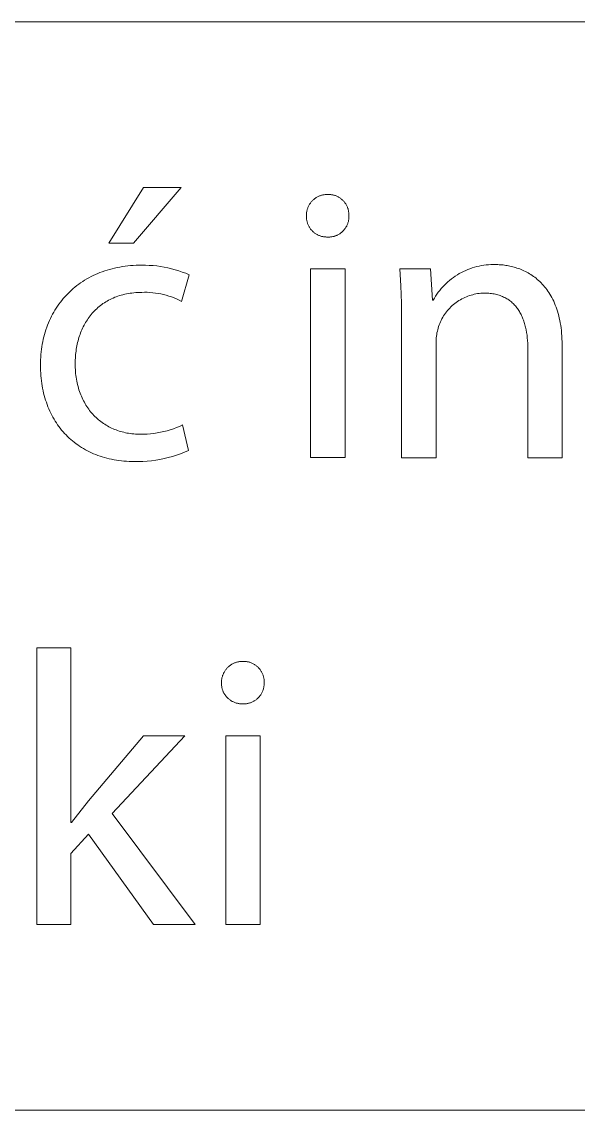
# Model space of a CAD drawing. Header units: millimetres. Extents: x 430 to 4403, y -1522 to 1254.
# Drawn here: x 3879.5 to 3936.4, y -1522.2 to -1411.2 of the extents above; entities that cross this region are included whole.
import ezdxf

# ---------------------------------------------------------------- set-up
doc = ezdxf.new("R2010")
doc.units = ezdxf.units.MM
doc.header["$MEASUREMENT"] = 0
doc.layers.add('Domyślny', color=7, linetype='Continuous', true_color=0x000000)

msp = doc.modelspace()

# ---------------------------------------------------------------- linework, layer by layer
at = {"layer": 'Domyślny', "color": 18, "lineweight": 15, "true_color": 0x000000}
for p, q in [((2901.53, -1411.21), (4399.22, -1411.21)), ((3888.44, -1433.8), (3891.96, -1428.11)), ((3895.81, -1428.11), (3890.96, -1433.8)), ((3891.96, -1428.11), (3895.81, -1428.11)), ((3910.29, -1428.88), (3910.36, -1428.86)), ((3910.36, -1428.86), (3910.43, -1428.85)), ((3910.43, -1428.85), (3910.51, -1428.84)), ((3910.51, -1428.84), (3910.58, -1428.83)), ((3910.58, -1428.83), (3910.65, -1428.83)), ((3910.65, -1428.83), (3910.73, -1428.83)), ((3910.73, -1428.83), (3910.8, -1428.83)), ((3910.8, -1428.83), (3910.87, -1428.83)), ((3910.87, -1428.83), (3910.95, -1428.83)), ((3910.95, -1428.83), (3911.02, -1428.83)), ((3911.02, -1428.83), (3911.09, -1428.84)), ((3911.09, -1428.84), (3911.16, -1428.85)), ((3911.16, -1428.85), (3911.23, -1428.86)), ((3911.23, -1428.86), (3911.3, -1428.87)), ((3908.82, -1430.02), (3908.86, -1429.96)), ((3908.86, -1429.96), (3908.89, -1429.89)), ((3908.89, -1429.89), (3908.93, -1429.83)), ((3908.93, -1429.83), (3908.97, -1429.77)), ((3908.97, -1429.77), (3909.01, -1429.7)), ((3909.01, -1429.7), (3909.06, -1429.65)), ((3909.06, -1429.65), (3909.11, -1429.59)), ((3909.11, -1429.59), (3909.15, -1429.53)), ((3909.15, -1429.53), (3909.2, -1429.48)), ((3909.2, -1429.48), (3909.26, -1429.43)), ((3909.26, -1429.43), (3909.31, -1429.38)), ((3909.31, -1429.38), (3909.37, -1429.33)), ((3909.37, -1429.33), (3909.42, -1429.28)), ((3909.42, -1429.28), (3909.48, -1429.24)), ((3909.48, -1429.24), (3909.54, -1429.19)), ((3909.54, -1429.19), (3909.61, -1429.15)), ((3909.61, -1429.15), (3909.67, -1429.11)), ((3909.67, -1429.11), (3909.73, -1429.08)), ((3909.73, -1429.08), (3909.8, -1429.05)), ((3909.8, -1429.05), (3909.87, -1429.01)), ((3909.87, -1429.01), (3909.93, -1428.98)), ((3909.93, -1428.98), (3910, -1428.96)), ((3910, -1428.96), (3910.07, -1428.93)), ((3910.07, -1428.93), (3910.14, -1428.91)), ((3910.14, -1428.91), (3910.22, -1428.89)), ((3910.22, -1428.89), (3910.29, -1428.88)), ((3911.3, -1428.87), (3911.37, -1428.89)), ((3911.37, -1428.89), (3911.44, -1428.91)), ((3911.44, -1428.91), (3911.51, -1428.93)), ((3911.51, -1428.93), (3911.58, -1428.95)), ((3911.58, -1428.95), (3911.64, -1428.98)), ((3911.64, -1428.98), (3911.71, -1429.01)), ((3911.71, -1429.01), (3911.78, -1429.04)), ((3911.78, -1429.04), (3911.84, -1429.07)), ((3911.84, -1429.07), (3911.9, -1429.1)), ((3911.9, -1429.1), (3911.96, -1429.14)), ((3911.96, -1429.14), (3912.03, -1429.18)), ((3912.03, -1429.18), (3912.08, -1429.22)), ((3912.08, -1429.22), (3912.14, -1429.26)), ((3912.14, -1429.26), (3912.2, -1429.31)), ((3912.2, -1429.31), (3912.25, -1429.36)), ((3912.25, -1429.36), (3912.3, -1429.4)), ((3912.3, -1429.4), (3912.36, -1429.46)), ((3912.36, -1429.46), (3912.41, -1429.51)), ((3912.41, -1429.51), (3912.45, -1429.56)), ((3912.45, -1429.56), (3912.5, -1429.62)), ((3912.5, -1429.62), (3912.54, -1429.67)), ((3912.54, -1429.67), (3912.58, -1429.73)), ((3912.58, -1429.73), (3912.62, -1429.79)), ((3912.62, -1429.79), (3912.66, -1429.85)), ((3912.66, -1429.85), (3912.7, -1429.92)), ((3912.7, -1429.92), (3912.73, -1429.98)), ((3908.61, -1430.8), (3908.62, -1430.73)), ((3908.61, -1430.88), (3908.61, -1430.8)), ((3908.61, -1430.95), (3908.61, -1430.88)), ((3908.61, -1431.02), (3908.61, -1430.95)), ((3908.61, -1431.1), (3908.61, -1431.02)), ((3908.62, -1430.73), (3908.63, -1430.66)), ((3908.63, -1430.66), (3908.64, -1430.58)), ((3908.64, -1430.58), (3908.65, -1430.51)), ((3908.65, -1430.51), (3908.67, -1430.44)), ((3908.67, -1430.44), (3908.69, -1430.37)), ((3908.69, -1430.37), (3908.71, -1430.3)), ((3908.71, -1430.3), (3908.74, -1430.23)), ((3908.74, -1430.23), (3908.76, -1430.16)), ((3908.76, -1430.16), (3908.79, -1430.09)), ((3908.79, -1430.09), (3908.82, -1430.02)), ((3912.73, -1429.98), (3912.76, -1430.05)), ((3912.76, -1430.05), (3912.79, -1430.11)), ((3912.79, -1430.11), (3912.82, -1430.18)), ((3912.82, -1430.18), (3912.84, -1430.25)), ((3912.84, -1430.25), (3912.86, -1430.31)), ((3912.86, -1430.31), (3912.88, -1430.38)), ((3912.88, -1430.38), (3912.9, -1430.45)), ((3912.9, -1430.45), (3912.91, -1430.52)), ((3912.91, -1430.52), (3912.92, -1430.59)), ((3912.92, -1430.59), (3912.93, -1430.67)), ((3912.93, -1430.67), (3912.94, -1430.74)), ((3912.94, -1430.74), (3912.95, -1430.81)), ((3912.95, -1430.81), (3912.95, -1430.88)), ((3912.95, -1430.88), (3912.95, -1430.95)), ((3912.95, -1430.95), (3912.95, -1431.02)), ((3912.95, -1431.02), (3912.95, -1431.1)), ((3908.61, -1431.17), (3908.61, -1431.1)), ((3908.61, -1431.24), (3908.61, -1431.17)), ((3908.62, -1431.31), (3908.61, -1431.24)), ((3908.63, -1431.38), (3908.62, -1431.31)), ((3908.64, -1431.45), (3908.63, -1431.38)), ((3908.65, -1431.52), (3908.64, -1431.45)), ((3908.67, -1431.59), (3908.65, -1431.52)), ((3908.69, -1431.66), (3908.67, -1431.59)), ((3908.71, -1431.73), (3908.69, -1431.66)), ((3908.73, -1431.8), (3908.71, -1431.73)), ((3908.76, -1431.86), (3908.73, -1431.8)), ((3908.78, -1431.93), (3908.76, -1431.86)), ((3908.81, -1432), (3908.78, -1431.93)), ((3908.85, -1432.06), (3908.81, -1432)), ((3908.88, -1432.12), (3908.85, -1432.06)), ((3908.92, -1432.18), (3908.88, -1432.12)), ((3908.96, -1432.24), (3908.92, -1432.18)), ((3912.65, -1432.18), (3912.61, -1432.24)), ((3912.68, -1432.12), (3912.65, -1432.18)), ((3912.72, -1432.05), (3912.68, -1432.12)), ((3912.75, -1431.99), (3912.72, -1432.05)), ((3912.78, -1431.93), (3912.75, -1431.99)), ((3912.8, -1431.86), (3912.78, -1431.93)), ((3912.83, -1431.79), (3912.8, -1431.86)), ((3912.85, -1431.73), (3912.83, -1431.79)), ((3912.87, -1431.66), (3912.85, -1431.73)), ((3912.89, -1431.59), (3912.87, -1431.66)), ((3912.9, -1431.52), (3912.89, -1431.59)), ((3912.92, -1431.45), (3912.9, -1431.52)), ((3912.93, -1431.38), (3912.92, -1431.45)), ((3912.94, -1431.31), (3912.93, -1431.38)), ((3912.95, -1431.17), (3912.94, -1431.24)), ((3912.94, -1431.24), (3912.94, -1431.31)), ((3912.95, -1431.1), (3912.95, -1431.17)), ((3909, -1432.3), (3908.96, -1432.24)), ((3909.04, -1432.36), (3909, -1432.3)), ((3909.08, -1432.42), (3909.04, -1432.36)), ((3909.13, -1432.47), (3909.08, -1432.42)), ((3909.18, -1432.52), (3909.13, -1432.47)), ((3909.23, -1432.57), (3909.18, -1432.52)), ((3909.28, -1432.62), (3909.23, -1432.57)), ((3909.34, -1432.67), (3909.28, -1432.62)), ((3909.39, -1432.72), (3909.34, -1432.67)), ((3909.45, -1432.76), (3909.39, -1432.72)), ((3909.51, -1432.8), (3909.45, -1432.76)), ((3909.57, -1432.84), (3909.51, -1432.8)), ((3909.63, -1432.88), (3909.57, -1432.84)), ((3909.69, -1432.91), (3909.63, -1432.88)), ((3909.75, -1432.95), (3909.69, -1432.91)), ((3909.82, -1432.98), (3909.75, -1432.95)), ((3909.88, -1433.01), (3909.82, -1432.98)), ((3909.95, -1433.03), (3909.88, -1433.01)), ((3910.02, -1433.06), (3909.95, -1433.03)), ((3910.09, -1433.08), (3910.02, -1433.06)), ((3910.16, -1433.1), (3910.09, -1433.08)), ((3910.22, -1433.12), (3910.16, -1433.1)), ((3910.3, -1433.13), (3910.22, -1433.12)), ((3910.37, -1433.14), (3910.3, -1433.13)), ((3910.44, -1433.15), (3910.37, -1433.14)), ((3910.51, -1433.16), (3910.44, -1433.15)), ((3910.58, -1433.16), (3910.51, -1433.16)), ((3910.65, -1433.17), (3910.58, -1433.16)), ((3910.72, -1433.17), (3910.65, -1433.17)), ((3910.79, -1433.17), (3910.72, -1433.17)), ((3910.86, -1433.17), (3910.79, -1433.17)), ((3910.94, -1433.17), (3910.86, -1433.17)), ((3911.01, -1433.17), (3910.94, -1433.17)), ((3911.08, -1433.16), (3911.01, -1433.17)), ((3911.15, -1433.16), (3911.08, -1433.16)), ((3911.22, -1433.14), (3911.15, -1433.16)), ((3911.29, -1433.13), (3911.22, -1433.14)), ((3911.36, -1433.12), (3911.29, -1433.13)), ((3911.43, -1433.1), (3911.36, -1433.12)), ((3911.5, -1433.08), (3911.43, -1433.1)), ((3911.56, -1433.06), (3911.5, -1433.08)), ((3911.63, -1433.03), (3911.56, -1433.06)), ((3911.7, -1433), (3911.63, -1433.03)), ((3911.76, -1432.98), (3911.7, -1433)), ((3911.82, -1432.94), (3911.76, -1432.98)), ((3911.89, -1432.91), (3911.82, -1432.94)), ((3911.95, -1432.87), (3911.89, -1432.91)), ((3912.01, -1432.84), (3911.95, -1432.87)), ((3912.07, -1432.8), (3912.01, -1432.84)), ((3912.12, -1432.75), (3912.07, -1432.8)), ((3912.18, -1432.71), (3912.12, -1432.75)), ((3912.24, -1432.67), (3912.18, -1432.71)), ((3912.29, -1432.62), (3912.24, -1432.67)), ((3912.34, -1432.57), (3912.29, -1432.62)), ((3912.39, -1432.52), (3912.34, -1432.57)), ((3912.44, -1432.46), (3912.39, -1432.52)), ((3912.48, -1432.41), (3912.44, -1432.46)), ((3912.53, -1432.35), (3912.48, -1432.41)), ((3912.57, -1432.3), (3912.53, -1432.35)), ((3912.61, -1432.24), (3912.57, -1432.3)), ((3890.96, -1433.8), (3888.44, -1433.8)), ((3887.77, -1436.71), (3888.02, -1436.63)), ((3888.02, -1436.63), (3888.26, -1436.55)), ((3888.26, -1436.55), (3888.51, -1436.47)), ((3888.51, -1436.47), (3888.77, -1436.4)), ((3888.77, -1436.4), (3889.03, -1436.34)), ((3889.03, -1436.34), (3889.29, -1436.29)), ((3889.29, -1436.29), (3889.55, -1436.23)), ((3889.55, -1436.23), (3889.82, -1436.19)), ((3889.82, -1436.19), (3890.09, -1436.15)), ((3890.09, -1436.15), (3890.37, -1436.12)), ((3890.37, -1436.12), (3890.65, -1436.09)), ((3890.65, -1436.09), (3890.93, -1436.07)), ((3890.93, -1436.07), (3891.22, -1436.05)), ((3891.22, -1436.05), (3891.51, -1436.04)), ((3891.51, -1436.04), (3891.8, -1436.04)), ((3891.8, -1436.04), (3892.19, -1436.04)), ((3892.19, -1436.04), (3892.57, -1436.06)), ((3892.57, -1436.06), (3892.95, -1436.08)), ((3892.95, -1436.08), (3893.33, -1436.12)), ((3893.33, -1436.12), (3893.71, -1436.17)), ((3893.71, -1436.17), (3894.09, -1436.24)), ((3894.09, -1436.24), (3894.46, -1436.31)), ((3894.46, -1436.31), (3894.83, -1436.4)), ((3894.83, -1436.4), (3895.2, -1436.5)), ((3895.2, -1436.5), (3895.57, -1436.61)), ((3895.57, -1436.61), (3895.93, -1436.74)), ((3909.04, -1436.42), (3912.55, -1436.42)), ((3909.04, -1455.67), (3909.04, -1436.42)), ((3912.55, -1436.42), (3912.55, -1455.67)), ((3918.26, -1438.16), (3918.16, -1436.42)), ((3918.16, -1436.42), (3921.27, -1436.42)), ((3921.27, -1436.42), (3921.47, -1439.6)), ((3924.65, -1436.68), (3924.87, -1436.58)), ((3924.87, -1436.58), (3925.09, -1436.49)), ((3925.09, -1436.49), (3925.31, -1436.4)), ((3925.31, -1436.4), (3925.54, -1436.32)), ((3925.54, -1436.32), (3925.77, -1436.25)), ((3925.77, -1436.25), (3926, -1436.19)), ((3926, -1436.19), (3926.24, -1436.13)), ((3926.24, -1436.13), (3926.47, -1436.09)), ((3926.47, -1436.09), (3926.71, -1436.05)), ((3926.71, -1436.05), (3926.95, -1436.02)), ((3926.95, -1436.02), (3927.19, -1436)), ((3927.19, -1436), (3927.43, -1435.98)), ((3927.43, -1435.98), (3927.67, -1435.98)), ((3927.67, -1435.98), (3927.91, -1435.98)), ((3927.91, -1435.98), (3928.04, -1435.98)), ((3928.04, -1435.98), (3928.16, -1435.98)), ((3928.16, -1435.98), (3928.3, -1435.99)), ((3928.3, -1435.99), (3928.43, -1436)), ((3928.43, -1436), (3928.56, -1436.01)), ((3928.56, -1436.01), (3928.7, -1436.02)), ((3928.7, -1436.02), (3928.83, -1436.04)), ((3928.83, -1436.04), (3928.97, -1436.06)), ((3928.97, -1436.06), (3929.11, -1436.08)), ((3929.11, -1436.08), (3929.25, -1436.11)), ((3929.25, -1436.11), (3929.39, -1436.14)), ((3929.39, -1436.14), (3929.53, -1436.17)), ((3929.53, -1436.17), (3929.67, -1436.21)), ((3929.67, -1436.21), (3929.81, -1436.24)), ((3929.81, -1436.24), (3929.96, -1436.29)), ((3929.96, -1436.29), (3930.1, -1436.33)), ((3930.1, -1436.33), (3930.24, -1436.38)), ((3930.24, -1436.38), (3930.39, -1436.43)), ((3930.39, -1436.43), (3930.53, -1436.49)), ((3930.53, -1436.49), (3930.67, -1436.55)), ((3930.67, -1436.55), (3930.81, -1436.62)), ((3930.81, -1436.62), (3930.96, -1436.68)), ((3885.56, -1437.84), (3885.77, -1437.71)), ((3885.77, -1437.71), (3885.97, -1437.58)), ((3885.97, -1437.58), (3886.18, -1437.45)), ((3886.18, -1437.45), (3886.4, -1437.33)), ((3886.4, -1437.33), (3886.62, -1437.21)), ((3886.62, -1437.21), (3886.84, -1437.1)), ((3886.84, -1437.1), (3887.07, -1437)), ((3887.07, -1437), (3887.3, -1436.9)), ((3887.3, -1436.9), (3887.53, -1436.8)), ((3887.53, -1436.8), (3887.77, -1436.71)), ((3896.64, -1437.02), (3895.86, -1439.73)), ((3895.93, -1436.74), (3896.29, -1436.87)), ((3896.29, -1436.87), (3896.64, -1437.02)), ((3922.87, -1437.9), (3923.05, -1437.74)), ((3923.05, -1437.74), (3923.23, -1437.59)), ((3923.23, -1437.59), (3923.42, -1437.44)), ((3923.42, -1437.44), (3923.62, -1437.29)), ((3923.62, -1437.29), (3923.81, -1437.16)), ((3923.81, -1437.16), (3924.02, -1437.03)), ((3924.02, -1437.03), (3924.22, -1436.9)), ((3924.22, -1436.9), (3924.43, -1436.79)), ((3924.43, -1436.79), (3924.65, -1436.68)), ((3930.96, -1436.68), (3931.1, -1436.76)), ((3931.1, -1436.76), (3931.24, -1436.83)), ((3931.24, -1436.83), (3931.38, -1436.91)), ((3931.38, -1436.91), (3931.51, -1437)), ((3931.51, -1437), (3931.65, -1437.09)), ((3931.65, -1437.09), (3931.79, -1437.18)), ((3931.79, -1437.18), (3931.92, -1437.28)), ((3931.92, -1437.28), (3932.05, -1437.38)), ((3932.05, -1437.38), (3932.18, -1437.49)), ((3932.18, -1437.49), (3932.31, -1437.6)), ((3932.31, -1437.6), (3932.44, -1437.72)), ((3932.44, -1437.72), (3932.56, -1437.84)), ((3884.27, -1438.92), (3884.44, -1438.75)), ((3884.44, -1438.75), (3884.62, -1438.59)), ((3884.62, -1438.59), (3884.8, -1438.43)), ((3884.8, -1438.43), (3884.98, -1438.28)), ((3884.98, -1438.28), (3885.17, -1438.13)), ((3885.17, -1438.13), (3885.37, -1437.98)), ((3885.37, -1437.98), (3885.56, -1437.84)), ((3891.19, -1438.84), (3891, -1438.85)), ((3891.39, -1438.83), (3891.19, -1438.84)), ((3891.6, -1438.82), (3891.39, -1438.83)), ((3891.8, -1438.82), (3891.6, -1438.82)), ((3892.08, -1438.81), (3891.8, -1438.82)), ((3892.36, -1438.81), (3892.08, -1438.81)), ((3892.64, -1438.83), (3892.36, -1438.81)), ((3892.92, -1438.85), (3892.64, -1438.83)), ((3893.2, -1438.88), (3892.92, -1438.85)), ((3918.31, -1439.9), (3918.26, -1438.16)), ((3921.93, -1438.99), (3922.07, -1438.8)), ((3922.07, -1438.8), (3922.22, -1438.61)), ((3922.22, -1438.61), (3922.37, -1438.42)), ((3922.37, -1438.42), (3922.53, -1438.24)), ((3922.53, -1438.24), (3922.7, -1438.07)), ((3922.7, -1438.07), (3922.87, -1437.9)), ((3932.56, -1437.84), (3932.69, -1437.97)), ((3932.69, -1437.97), (3932.81, -1438.1)), ((3932.81, -1438.1), (3932.93, -1438.24)), ((3932.93, -1438.24), (3933.04, -1438.38)), ((3933.04, -1438.38), (3933.15, -1438.53)), ((3933.15, -1438.53), (3933.26, -1438.68)), ((3933.26, -1438.68), (3933.37, -1438.84)), ((3933.37, -1438.84), (3933.47, -1439)), ((3883.34, -1440.02), (3883.49, -1439.82)), ((3883.49, -1439.82), (3883.63, -1439.63)), ((3883.63, -1439.63), (3883.79, -1439.45)), ((3883.79, -1439.45), (3883.94, -1439.27)), ((3883.94, -1439.27), (3884.11, -1439.09)), ((3884.11, -1439.09), (3884.27, -1438.92)), ((3887.98, -1439.87), (3887.84, -1439.96)), ((3888.12, -1439.78), (3887.98, -1439.87)), ((3888.27, -1439.7), (3888.12, -1439.78)), ((3888.41, -1439.61), (3888.27, -1439.7)), ((3888.56, -1439.54), (3888.41, -1439.61)), ((3888.72, -1439.46), (3888.56, -1439.54)), ((3888.88, -1439.39), (3888.72, -1439.46)), ((3889.04, -1439.32), (3888.88, -1439.39)), ((3889.2, -1439.26), (3889.04, -1439.32)), ((3889.36, -1439.2), (3889.2, -1439.26)), ((3889.53, -1439.14), (3889.36, -1439.2)), ((3889.71, -1439.09), (3889.53, -1439.14)), ((3889.88, -1439.05), (3889.71, -1439.09)), ((3890.06, -1439), (3889.88, -1439.05)), ((3890.24, -1438.96), (3890.06, -1439)), ((3890.43, -1438.93), (3890.24, -1438.96)), ((3890.61, -1438.9), (3890.43, -1438.93)), ((3890.8, -1438.88), (3890.61, -1438.9)), ((3891, -1438.85), (3890.8, -1438.88)), ((3893.48, -1438.93), (3893.2, -1438.88)), ((3893.76, -1438.98), (3893.48, -1438.93)), ((3894.03, -1439.04), (3893.76, -1438.98)), ((3894.3, -1439.11), (3894.03, -1439.04)), ((3894.57, -1439.19), (3894.3, -1439.11)), ((3894.84, -1439.28), (3894.57, -1439.19)), ((3895.1, -1439.38), (3894.84, -1439.28)), ((3895.36, -1439.49), (3895.1, -1439.38)), ((3895.61, -1439.6), (3895.36, -1439.49)), ((3895.86, -1439.73), (3895.61, -1439.6)), ((3918.32, -1441.64), (3918.31, -1439.9)), ((3921.47, -1439.6), (3921.55, -1439.6)), ((3921.55, -1439.6), (3921.67, -1439.4)), ((3921.67, -1439.4), (3921.8, -1439.19)), ((3921.8, -1439.19), (3921.93, -1438.99)), ((3923.76, -1439.95), (3923.63, -1440.06)), ((3923.9, -1439.85), (3923.76, -1439.95)), ((3924.04, -1439.75), (3923.9, -1439.85)), ((3924.18, -1439.66), (3924.04, -1439.75)), ((3924.33, -1439.57), (3924.18, -1439.66)), ((3924.48, -1439.48), (3924.33, -1439.57)), ((3924.63, -1439.4), (3924.48, -1439.48)), ((3924.78, -1439.33), (3924.63, -1439.4)), ((3924.94, -1439.26), (3924.78, -1439.33)), ((3925.1, -1439.2), (3924.94, -1439.26)), ((3925.26, -1439.14), (3925.1, -1439.2)), ((3925.42, -1439.09), (3925.26, -1439.14)), ((3925.59, -1439.05), (3925.42, -1439.09)), ((3925.75, -1439.01), (3925.59, -1439.05)), ((3925.92, -1438.97), (3925.75, -1439.01)), ((3926.09, -1438.94), (3925.92, -1438.97)), ((3926.26, -1438.92), (3926.09, -1438.94)), ((3926.43, -1438.91), (3926.26, -1438.92)), ((3926.6, -1438.89), (3926.43, -1438.91)), ((3926.77, -1438.89), (3926.6, -1438.89)), ((3926.92, -1438.89), (3926.77, -1438.89)), ((3927.07, -1438.9), (3926.92, -1438.89)), ((3927.22, -1438.91), (3927.07, -1438.9)), ((3927.36, -1438.92), (3927.22, -1438.91)), ((3927.5, -1438.94), (3927.36, -1438.92)), ((3927.64, -1438.96), (3927.5, -1438.94)), ((3927.77, -1438.98), (3927.64, -1438.96)), ((3927.91, -1439.01), (3927.77, -1438.98)), ((3928.03, -1439.04), (3927.91, -1439.01)), ((3928.16, -1439.07), (3928.03, -1439.04)), ((3928.28, -1439.11), (3928.16, -1439.07)), ((3928.4, -1439.15), (3928.28, -1439.11)), ((3928.52, -1439.19), (3928.4, -1439.15)), ((3928.63, -1439.24), (3928.52, -1439.19)), ((3928.74, -1439.29), (3928.63, -1439.24)), ((3928.85, -1439.34), (3928.74, -1439.29)), ((3928.96, -1439.4), (3928.85, -1439.34)), ((3929.06, -1439.46), (3928.96, -1439.4)), ((3929.16, -1439.52), (3929.06, -1439.46)), ((3929.26, -1439.58), (3929.16, -1439.52)), ((3929.35, -1439.65), (3929.26, -1439.58)), ((3929.44, -1439.72), (3929.35, -1439.65)), ((3929.53, -1439.79), (3929.44, -1439.72)), ((3929.62, -1439.87), (3929.53, -1439.79)), ((3929.71, -1439.95), (3929.62, -1439.87)), ((3929.79, -1440.03), (3929.71, -1439.95)), ((3933.47, -1439), (3933.57, -1439.17)), ((3933.57, -1439.17), (3933.67, -1439.35)), ((3933.67, -1439.35), (3933.77, -1439.53)), ((3933.77, -1439.53), (3933.86, -1439.72)), ((3933.86, -1439.72), (3933.94, -1439.91)), ((3933.94, -1439.91), (3934.02, -1440.11)), ((3882.59, -1441.25), (3882.7, -1441.04)), ((3882.7, -1441.04), (3882.82, -1440.82)), ((3882.82, -1440.82), (3882.94, -1440.62)), ((3882.94, -1440.62), (3883.07, -1440.41)), ((3883.07, -1440.41), (3883.21, -1440.21)), ((3883.21, -1440.21), (3883.34, -1440.02)), ((3886.75, -1440.95), (3886.64, -1441.07)), ((3886.85, -1440.83), (3886.75, -1440.95)), ((3886.97, -1440.71), (3886.85, -1440.83)), ((3887.08, -1440.59), (3886.97, -1440.71)), ((3887.2, -1440.48), (3887.08, -1440.59)), ((3887.32, -1440.37), (3887.2, -1440.48)), ((3887.45, -1440.26), (3887.32, -1440.37)), ((3887.58, -1440.16), (3887.45, -1440.26)), ((3887.71, -1440.06), (3887.58, -1440.16)), ((3887.84, -1439.96), (3887.71, -1440.06)), ((3922.72, -1441.07), (3922.62, -1441.22)), ((3922.81, -1440.93), (3922.72, -1441.07)), ((3922.92, -1440.8), (3922.81, -1440.93)), ((3923.02, -1440.66), (3922.92, -1440.8)), ((3923.14, -1440.54), (3923.02, -1440.66)), ((3923.25, -1440.41), (3923.14, -1440.54)), ((3923.37, -1440.29), (3923.25, -1440.41)), ((3923.5, -1440.17), (3923.37, -1440.29)), ((3923.63, -1440.06), (3923.5, -1440.17)), ((3929.87, -1440.11), (3929.79, -1440.03)), ((3929.94, -1440.2), (3929.87, -1440.11)), ((3930.02, -1440.29), (3929.94, -1440.2)), ((3930.09, -1440.38), (3930.02, -1440.29)), ((3930.16, -1440.47), (3930.09, -1440.38)), ((3930.23, -1440.57), (3930.16, -1440.47)), ((3930.29, -1440.67), (3930.23, -1440.57)), ((3930.35, -1440.77), (3930.29, -1440.67)), ((3930.41, -1440.87), (3930.35, -1440.77)), ((3930.47, -1440.97), (3930.41, -1440.87)), ((3930.52, -1441.08), (3930.47, -1440.97)), ((3934.02, -1440.11), (3934.1, -1440.31)), ((3934.1, -1440.31), (3934.18, -1440.53)), ((3934.18, -1440.53), (3934.25, -1440.74)), ((3934.25, -1440.74), (3934.31, -1440.97)), ((3934.31, -1440.97), (3934.37, -1441.2)), ((3882.1, -1442.38), (3882.19, -1442.15)), ((3882.19, -1442.15), (3882.28, -1441.92)), ((3882.28, -1441.92), (3882.38, -1441.69)), ((3882.38, -1441.69), (3882.48, -1441.47)), ((3882.48, -1441.47), (3882.59, -1441.25)), ((3885.91, -1442.17), (3885.83, -1442.32)), ((3885.99, -1442.03), (3885.91, -1442.17)), ((3886.07, -1441.88), (3885.99, -1442.03)), ((3886.16, -1441.74), (3886.07, -1441.88)), ((3886.25, -1441.6), (3886.16, -1441.74)), ((3886.34, -1441.47), (3886.25, -1441.6)), ((3886.44, -1441.33), (3886.34, -1441.47)), ((3886.54, -1441.2), (3886.44, -1441.33)), ((3886.64, -1441.07), (3886.54, -1441.2)), ((3918.32, -1455.68), (3918.32, -1441.64)), ((3922.17, -1442.14), (3922.11, -1442.3)), ((3922.23, -1441.98), (3922.17, -1442.14)), ((3922.3, -1441.82), (3922.23, -1441.98)), ((3922.37, -1441.67), (3922.3, -1441.82)), ((3922.45, -1441.51), (3922.37, -1441.67)), ((3922.53, -1441.36), (3922.45, -1441.51)), ((3922.62, -1441.22), (3922.53, -1441.36)), ((3930.58, -1441.19), (3930.52, -1441.08)), ((3930.63, -1441.3), (3930.58, -1441.19)), ((3930.68, -1441.41), (3930.63, -1441.3)), ((3930.72, -1441.53), (3930.68, -1441.41)), ((3930.77, -1441.64), (3930.72, -1441.53)), ((3930.81, -1441.76), (3930.77, -1441.64)), ((3930.85, -1441.88), (3930.81, -1441.76)), ((3930.88, -1442), (3930.85, -1441.88)), ((3930.92, -1442.13), (3930.88, -1442)), ((3930.95, -1442.25), (3930.92, -1442.13)), ((3934.37, -1441.2), (3934.43, -1441.43)), ((3934.43, -1441.43), (3934.48, -1441.68)), ((3934.48, -1441.68), (3934.53, -1441.92)), ((3934.53, -1441.92), (3934.57, -1442.18)), ((3934.57, -1442.18), (3934.61, -1442.44)), ((3881.81, -1443.35), (3881.87, -1443.1)), ((3881.87, -1443.1), (3881.94, -1442.86)), ((3881.94, -1442.86), (3882.02, -1442.62)), ((3882.02, -1442.62), (3882.1, -1442.38)), ((3885.44, -1443.26), (3885.39, -1443.42)), ((3885.5, -1443.1), (3885.44, -1443.26)), ((3885.56, -1442.94), (3885.5, -1443.1)), ((3885.62, -1442.78), (3885.56, -1442.94)), ((3885.69, -1442.62), (3885.62, -1442.78)), ((3885.76, -1442.47), (3885.69, -1442.62)), ((3885.83, -1442.32), (3885.76, -1442.47)), ((3921.88, -1443.27), (3921.86, -1443.44)), ((3921.91, -1443.11), (3921.88, -1443.27)), ((3921.94, -1442.94), (3921.91, -1443.11)), ((3921.98, -1442.78), (3921.94, -1442.94)), ((3922.02, -1442.62), (3921.98, -1442.78)), ((3922.06, -1442.46), (3922.02, -1442.62)), ((3922.11, -1442.3), (3922.06, -1442.46)), ((3930.98, -1442.38), (3930.95, -1442.25)), ((3931.04, -1442.64), (3930.98, -1442.38)), ((3931.09, -1442.9), (3931.04, -1442.64)), ((3931.13, -1443.17), (3931.09, -1442.9)), ((3931.16, -1443.44), (3931.13, -1443.17)), ((3934.61, -1442.44), (3934.64, -1442.71)), ((3934.64, -1442.71), (3934.66, -1442.99)), ((3934.66, -1442.99), (3934.68, -1443.27)), ((3934.68, -1443.27), (3934.7, -1443.57)), ((3881.56, -1444.62), (3881.6, -1444.36)), ((3881.6, -1444.36), (3881.64, -1444.1)), ((3881.64, -1444.1), (3881.69, -1443.85)), ((3881.69, -1443.85), (3881.75, -1443.6)), ((3881.75, -1443.6), (3881.81, -1443.35)), ((3885.18, -1444.27), (3885.14, -1444.44)), ((3885.21, -1444.1), (3885.18, -1444.27)), ((3885.25, -1443.93), (3885.21, -1444.1)), ((3885.29, -1443.76), (3885.25, -1443.93)), ((3885.34, -1443.59), (3885.29, -1443.76)), ((3885.39, -1443.42), (3885.34, -1443.59)), ((3921.85, -1443.6), (3921.84, -1443.77)), ((3921.84, -1443.77), (3921.84, -1443.94)), ((3921.84, -1443.94), (3921.84, -1444.1)), ((3921.84, -1444.1), (3921.84, -1455.68)), ((3921.86, -1443.44), (3921.85, -1443.6)), ((3931.19, -1443.72), (3931.16, -1443.44)), ((3931.2, -1444), (3931.19, -1443.72)), ((3931.21, -1444.29), (3931.2, -1444)), ((3931.22, -1444.58), (3931.21, -1444.29)), ((3934.7, -1443.57), (3934.71, -1443.86)), ((3934.71, -1443.86), (3934.71, -1444.17)), ((3934.71, -1444.17), (3934.71, -1455.68)), ((3881.47, -1445.69), (3881.48, -1445.42)), ((3881.48, -1445.42), (3881.5, -1445.15)), ((3881.5, -1445.15), (3881.53, -1444.88)), ((3881.53, -1444.88), (3881.56, -1444.62)), ((3885.03, -1445.34), (3885.02, -1445.52)), ((3885.05, -1445.16), (3885.03, -1445.34)), ((3885.06, -1444.98), (3885.05, -1445.16)), ((3885.09, -1444.8), (3885.06, -1444.98)), ((3885.11, -1444.62), (3885.09, -1444.8)), ((3885.14, -1444.44), (3885.11, -1444.62)), ((3931.22, -1455.68), (3931.22, -1444.58)), ((3881.46, -1445.96), (3881.47, -1445.69)), ((3881.46, -1446.24), (3881.46, -1445.96)), ((3881.46, -1446.51), (3881.46, -1446.24)), ((3881.47, -1446.78), (3881.46, -1446.51)), ((3885.01, -1445.71), (3885, -1445.89)), ((3885, -1445.89), (3885, -1446.08)), ((3885, -1446.08), (3885, -1446.29)), ((3885, -1446.29), (3885.01, -1446.49)), ((3885.02, -1445.52), (3885.01, -1445.71)), ((3885.01, -1446.49), (3885.02, -1446.7)), ((3881.48, -1447.05), (3881.47, -1446.78)), ((3881.5, -1447.32), (3881.48, -1447.05)), ((3881.52, -1447.58), (3881.5, -1447.32)), ((3881.55, -1447.84), (3881.52, -1447.58)), ((3885.02, -1446.7), (3885.03, -1446.9)), ((3885.03, -1446.9), (3885.05, -1447.09)), ((3885.05, -1447.09), (3885.08, -1447.29)), ((3885.08, -1447.29), (3885.1, -1447.48)), ((3885.1, -1447.48), (3885.13, -1447.67)), ((3885.13, -1447.67), (3885.17, -1447.86)), ((3881.59, -1448.1), (3881.55, -1447.84)), ((3881.63, -1448.35), (3881.59, -1448.1)), ((3881.68, -1448.6), (3881.63, -1448.35)), ((3881.73, -1448.85), (3881.68, -1448.6)), ((3885.17, -1447.86), (3885.2, -1448.04)), ((3885.2, -1448.04), (3885.24, -1448.22)), ((3885.24, -1448.22), (3885.29, -1448.4)), ((3885.29, -1448.4), (3885.34, -1448.58)), ((3885.34, -1448.58), (3885.39, -1448.75)), ((3885.39, -1448.75), (3885.45, -1448.92)), ((3881.78, -1449.09), (3881.73, -1448.85)), ((3881.84, -1449.33), (3881.78, -1449.09)), ((3881.91, -1449.57), (3881.84, -1449.33)), ((3881.98, -1449.8), (3881.91, -1449.57)), ((3882.06, -1450.03), (3881.98, -1449.8)), ((3885.45, -1448.92), (3885.51, -1449.09)), ((3885.51, -1449.09), (3885.57, -1449.25)), ((3885.57, -1449.25), (3885.64, -1449.41)), ((3885.64, -1449.41), (3885.71, -1449.57)), ((3885.71, -1449.57), (3885.78, -1449.73)), ((3885.78, -1449.73), (3885.86, -1449.88)), ((3885.86, -1449.88), (3885.94, -1450.03)), ((3882.14, -1450.26), (3882.06, -1450.03)), ((3882.22, -1450.48), (3882.14, -1450.26)), ((3882.32, -1450.7), (3882.22, -1450.48)), ((3882.41, -1450.92), (3882.32, -1450.7)), ((3882.51, -1451.13), (3882.41, -1450.92)), ((3885.94, -1450.03), (3886.02, -1450.18)), ((3886.02, -1450.18), (3886.1, -1450.32)), ((3886.1, -1450.32), (3886.19, -1450.46)), ((3886.19, -1450.46), (3886.29, -1450.6)), ((3886.29, -1450.6), (3886.38, -1450.73)), ((3886.38, -1450.73), (3886.48, -1450.86)), ((3886.48, -1450.86), (3886.58, -1450.99)), ((3886.58, -1450.99), (3886.69, -1451.12)), ((3882.62, -1451.34), (3882.51, -1451.13)), ((3882.73, -1451.54), (3882.62, -1451.34)), ((3882.84, -1451.74), (3882.73, -1451.54)), ((3882.96, -1451.94), (3882.84, -1451.74)), ((3883.08, -1452.13), (3882.96, -1451.94)), ((3883.21, -1452.32), (3883.08, -1452.13)), ((3886.69, -1451.12), (3886.79, -1451.24)), ((3886.79, -1451.24), (3886.9, -1451.36)), ((3886.9, -1451.36), (3887.02, -1451.47)), ((3887.02, -1451.47), (3887.13, -1451.58)), ((3887.13, -1451.58), (3887.25, -1451.69)), ((3887.25, -1451.69), (3887.37, -1451.8)), ((3887.37, -1451.8), (3887.5, -1451.9)), ((3887.5, -1451.9), (3887.62, -1452)), ((3887.62, -1452), (3887.75, -1452.09)), ((3887.75, -1452.09), (3887.88, -1452.18)), ((3883.34, -1452.5), (3883.21, -1452.32)), ((3883.48, -1452.68), (3883.34, -1452.5)), ((3883.62, -1452.86), (3883.48, -1452.68)), ((3883.77, -1453.03), (3883.62, -1452.86)), ((3883.92, -1453.2), (3883.77, -1453.03)), ((3884.07, -1453.36), (3883.92, -1453.2)), ((3887.88, -1452.18), (3888.02, -1452.27)), ((3888.02, -1452.27), (3888.15, -1452.36)), ((3888.15, -1452.36), (3888.29, -1452.44)), ((3888.29, -1452.44), (3888.43, -1452.52)), ((3888.43, -1452.52), (3888.58, -1452.59)), ((3888.58, -1452.59), (3888.72, -1452.66)), ((3888.72, -1452.66), (3888.87, -1452.73)), ((3888.87, -1452.73), (3889.02, -1452.79)), ((3889.02, -1452.79), (3889.17, -1452.85)), ((3889.17, -1452.85), (3889.33, -1452.91)), ((3889.33, -1452.91), (3889.48, -1452.96)), ((3889.48, -1452.96), (3889.64, -1453.01)), ((3889.64, -1453.01), (3889.8, -1453.05)), ((3889.8, -1453.05), (3889.96, -1453.09)), ((3889.96, -1453.09), (3890.13, -1453.13)), ((3890.13, -1453.13), (3890.29, -1453.16)), ((3890.29, -1453.16), (3890.46, -1453.19)), ((3890.46, -1453.19), (3890.63, -1453.22)), ((3890.63, -1453.22), (3890.8, -1453.24)), ((3890.8, -1453.24), (3890.98, -1453.26)), ((3890.98, -1453.26), (3891.15, -1453.27)), ((3891.15, -1453.27), (3891.33, -1453.28)), ((3891.33, -1453.28), (3891.5, -1453.29)), ((3891.68, -1453.29), (3892.02, -1453.29)), ((3892.02, -1453.29), (3892.36, -1453.27)), ((3892.36, -1453.27), (3892.7, -1453.24)), ((3892.7, -1453.24), (3893.04, -1453.2)), ((3893.04, -1453.2), (3893.38, -1453.15)), ((3893.38, -1453.15), (3893.71, -1453.09)), ((3893.71, -1453.09), (3894.05, -1453.02)), ((3894.05, -1453.02), (3894.38, -1452.93)), ((3894.38, -1452.93), (3894.7, -1452.84)), ((3894.7, -1452.84), (3895.03, -1452.73)), ((3895.03, -1452.73), (3895.34, -1452.61)), ((3895.34, -1452.61), (3895.66, -1452.48)), ((3895.66, -1452.48), (3895.97, -1452.34)), ((3895.97, -1452.34), (3896.57, -1454.94)), ((3884.23, -1453.52), (3884.07, -1453.36)), ((3884.4, -1453.68), (3884.23, -1453.52)), ((3884.56, -1453.83), (3884.4, -1453.68)), ((3884.73, -1453.97), (3884.56, -1453.83)), ((3884.91, -1454.11), (3884.73, -1453.97)), ((3885.09, -1454.25), (3884.91, -1454.11)), ((3885.27, -1454.38), (3885.09, -1454.25)), ((3885.46, -1454.51), (3885.27, -1454.38)), ((3891.5, -1453.29), (3891.68, -1453.29)), ((3885.65, -1454.63), (3885.46, -1454.51)), ((3885.85, -1454.75), (3885.65, -1454.63)), ((3886.05, -1454.87), (3885.85, -1454.75)), ((3886.25, -1454.97), (3886.05, -1454.87)), ((3886.46, -1455.08), (3886.25, -1454.97)), ((3886.67, -1455.18), (3886.46, -1455.08)), ((3886.88, -1455.27), (3886.67, -1455.18)), ((3887.1, -1455.36), (3886.88, -1455.27)), ((3887.32, -1455.44), (3887.1, -1455.36)), ((3887.55, -1455.52), (3887.32, -1455.44)), ((3895.35, -1455.42), (3894.93, -1455.55)), ((3895.76, -1455.28), (3895.35, -1455.42)), ((3896.16, -1455.12), (3895.76, -1455.28)), ((3896.57, -1454.94), (3896.16, -1455.12)), ((3887.77, -1455.6), (3887.55, -1455.52)), ((3888.01, -1455.67), (3887.77, -1455.6)), ((3888.24, -1455.73), (3888.01, -1455.67)), ((3888.48, -1455.79), (3888.24, -1455.73)), ((3888.72, -1455.84), (3888.48, -1455.79)), ((3888.97, -1455.89), (3888.72, -1455.84)), ((3889.22, -1455.93), (3888.97, -1455.89)), ((3889.47, -1455.97), (3889.22, -1455.93)), ((3889.72, -1456), (3889.47, -1455.97)), ((3889.98, -1456.02), (3889.72, -1456)), ((3890.24, -1456.04), (3889.98, -1456.02)), ((3890.51, -1456.06), (3890.24, -1456.04)), ((3890.78, -1456.07), (3890.51, -1456.06)), ((3891.05, -1456.07), (3890.78, -1456.07)), ((3891.48, -1456.07), (3891.05, -1456.07)), ((3891.92, -1456.06), (3891.48, -1456.07)), ((3892.36, -1456.03), (3891.92, -1456.06)), ((3892.79, -1455.99), (3892.36, -1456.03)), ((3893.23, -1455.93), (3892.79, -1455.99)), ((3893.66, -1455.86), (3893.23, -1455.93)), ((3894.08, -1455.77), (3893.66, -1455.86)), ((3894.51, -1455.67), (3894.08, -1455.77)), ((3894.93, -1455.55), (3894.51, -1455.67)), ((3912.55, -1455.67), (3909.04, -1455.67)), ((3921.84, -1455.68), (3918.32, -1455.68)), ((3934.71, -1455.68), (3931.22, -1455.68)), ((3881.09, -1503.29), (3881.09, -1475.06)), ((3881.09, -1475.06), (3884.56, -1475.06)), ((3884.56, -1475.06), (3884.56, -1492.88)), ((3901.27, -1476.61), (3901.34, -1476.59)), ((3901.34, -1476.59), (3901.41, -1476.56)), ((3901.41, -1476.56), (3901.48, -1476.54)), ((3901.48, -1476.54), (3901.55, -1476.52)), ((3901.55, -1476.52), (3901.62, -1476.5)), ((3901.62, -1476.5), (3901.7, -1476.49)), ((3901.7, -1476.49), (3901.77, -1476.48)), ((3901.77, -1476.48), (3901.84, -1476.47)), ((3901.84, -1476.47), (3901.92, -1476.46)), ((3901.92, -1476.46), (3901.99, -1476.46)), ((3901.99, -1476.46), (3902.06, -1476.46)), ((3902.06, -1476.46), (3902.14, -1476.46)), ((3902.14, -1476.46), (3902.21, -1476.46)), ((3902.21, -1476.46), (3902.28, -1476.46)), ((3902.28, -1476.46), (3902.35, -1476.46)), ((3902.35, -1476.46), (3902.42, -1476.47)), ((3902.42, -1476.47), (3902.49, -1476.47)), ((3902.49, -1476.47), (3902.57, -1476.49)), ((3902.57, -1476.49), (3902.64, -1476.5)), ((3902.64, -1476.5), (3902.71, -1476.51)), ((3902.71, -1476.51), (3902.78, -1476.53)), ((3902.78, -1476.53), (3902.84, -1476.55)), ((3902.84, -1476.55), (3902.91, -1476.58)), ((3902.91, -1476.58), (3902.98, -1476.6)), ((3900.1, -1477.78), (3900.13, -1477.71)), ((3900.13, -1477.71), (3900.16, -1477.64)), ((3900.16, -1477.64), (3900.2, -1477.58)), ((3900.2, -1477.58), (3900.23, -1477.51)), ((3900.23, -1477.51), (3900.27, -1477.45)), ((3900.27, -1477.45), (3900.31, -1477.39)), ((3900.31, -1477.39), (3900.35, -1477.33)), ((3900.35, -1477.33), (3900.4, -1477.27)), ((3900.4, -1477.27), (3900.45, -1477.21)), ((3900.45, -1477.21), (3900.49, -1477.16)), ((3900.49, -1477.16), (3900.54, -1477.1)), ((3900.54, -1477.1), (3900.6, -1477.05)), ((3900.6, -1477.05), (3900.65, -1477)), ((3900.65, -1477), (3900.71, -1476.95)), ((3900.71, -1476.95), (3900.76, -1476.91)), ((3900.76, -1476.91), (3900.82, -1476.86)), ((3900.82, -1476.86), (3900.88, -1476.82)), ((3900.88, -1476.82), (3900.95, -1476.78)), ((3900.95, -1476.78), (3901.01, -1476.74)), ((3901.01, -1476.74), (3901.07, -1476.71)), ((3901.07, -1476.71), (3901.14, -1476.67)), ((3901.14, -1476.67), (3901.21, -1476.64)), ((3901.21, -1476.64), (3901.27, -1476.61)), ((3902.98, -1476.6), (3903.05, -1476.63)), ((3903.05, -1476.63), (3903.11, -1476.66)), ((3903.11, -1476.66), (3903.18, -1476.69)), ((3903.18, -1476.69), (3903.24, -1476.73)), ((3903.24, -1476.73), (3903.3, -1476.76)), ((3903.3, -1476.76), (3903.36, -1476.8)), ((3903.36, -1476.8), (3903.42, -1476.84)), ((3903.42, -1476.84), (3903.48, -1476.88)), ((3903.48, -1476.88), (3903.53, -1476.93)), ((3903.53, -1476.93), (3903.59, -1476.98)), ((3903.59, -1476.98), (3903.64, -1477.02)), ((3903.64, -1477.02), (3903.69, -1477.07)), ((3903.69, -1477.07), (3903.74, -1477.13)), ((3903.74, -1477.13), (3903.79, -1477.18)), ((3903.79, -1477.18), (3903.84, -1477.24)), ((3903.84, -1477.24), (3903.88, -1477.29)), ((3903.88, -1477.29), (3903.92, -1477.35)), ((3903.92, -1477.35), (3903.96, -1477.41)), ((3903.96, -1477.41), (3904, -1477.47)), ((3904, -1477.47), (3904.04, -1477.53)), ((3904.04, -1477.53), (3904.07, -1477.6)), ((3904.07, -1477.6), (3904.1, -1477.66)), ((3904.1, -1477.66), (3904.13, -1477.73)), ((3899.94, -1478.49), (3899.95, -1478.42)), ((3899.94, -1478.57), (3899.94, -1478.49)), ((3899.94, -1478.64), (3899.94, -1478.57)), ((3899.94, -1478.71), (3899.94, -1478.64)), ((3899.94, -1478.78), (3899.94, -1478.71)), ((3899.95, -1478.85), (3899.94, -1478.78)), ((3899.95, -1478.35), (3899.96, -1478.27)), ((3899.95, -1478.42), (3899.95, -1478.35)), ((3899.96, -1478.27), (3899.98, -1478.2)), ((3899.98, -1478.2), (3899.99, -1478.13)), ((3899.99, -1478.13), (3900.01, -1478.06)), ((3900.01, -1478.06), (3900.03, -1477.99)), ((3900.03, -1477.99), (3900.05, -1477.91)), ((3900.05, -1477.91), (3900.08, -1477.85)), ((3900.08, -1477.85), (3900.1, -1477.78)), ((3904.13, -1477.73), (3904.16, -1477.79)), ((3904.16, -1477.79), (3904.18, -1477.86)), ((3904.18, -1477.86), (3904.2, -1477.93)), ((3904.2, -1477.93), (3904.22, -1478)), ((3904.22, -1478), (3904.24, -1478.07)), ((3904.24, -1478.07), (3904.26, -1478.14)), ((3904.26, -1478.14), (3904.27, -1478.21)), ((3904.27, -1478.21), (3904.28, -1478.28)), ((3904.28, -1478.28), (3904.29, -1478.35)), ((3904.29, -1478.35), (3904.29, -1478.42)), ((3904.29, -1478.42), (3904.29, -1478.5)), ((3904.29, -1478.5), (3904.3, -1478.57)), ((3904.3, -1478.57), (3904.29, -1478.64)), ((3904.29, -1478.64), (3904.29, -1478.71)), ((3904.29, -1478.71), (3904.29, -1478.78)), ((3904.29, -1478.78), (3904.29, -1478.85)), ((3899.95, -1478.93), (3899.95, -1478.85)), ((3899.96, -1479), (3899.95, -1478.93)), ((3899.97, -1479.07), (3899.96, -1479)), ((3899.99, -1479.14), (3899.97, -1479.07)), ((3900, -1479.21), (3899.99, -1479.14)), ((3900.02, -1479.28), (3900, -1479.21)), ((3900.04, -1479.35), (3900.02, -1479.28)), ((3900.07, -1479.41), (3900.04, -1479.35)), ((3900.09, -1479.48), (3900.07, -1479.41)), ((3900.12, -1479.55), (3900.09, -1479.48)), ((3900.15, -1479.61), (3900.12, -1479.55)), ((3900.19, -1479.68), (3900.15, -1479.61)), ((3900.22, -1479.74), (3900.19, -1479.68)), ((3900.26, -1479.8), (3900.22, -1479.74)), ((3900.3, -1479.86), (3900.26, -1479.8)), ((3900.34, -1479.92), (3900.3, -1479.86)), ((3900.38, -1479.98), (3900.34, -1479.92)), ((3903.91, -1479.91), (3903.87, -1479.97)), ((3903.95, -1479.85), (3903.91, -1479.91)), ((3903.99, -1479.79), (3903.95, -1479.85)), ((3904.03, -1479.73), (3903.99, -1479.79)), ((3904.06, -1479.67), (3904.03, -1479.73)), ((3904.09, -1479.6), (3904.06, -1479.67)), ((3904.12, -1479.54), (3904.09, -1479.6)), ((3904.15, -1479.47), (3904.12, -1479.54)), ((3904.17, -1479.41), (3904.15, -1479.47)), ((3904.2, -1479.34), (3904.17, -1479.41)), ((3904.22, -1479.27), (3904.2, -1479.34)), ((3904.24, -1479.2), (3904.22, -1479.27)), ((3904.25, -1479.13), (3904.24, -1479.2)), ((3904.26, -1479.06), (3904.25, -1479.13)), ((3904.27, -1478.99), (3904.26, -1479.06)), ((3904.28, -1478.92), (3904.27, -1478.99)), ((3904.29, -1478.85), (3904.28, -1478.92)), ((3900.43, -1480.03), (3900.38, -1479.98)), ((3900.47, -1480.09), (3900.43, -1480.03)), ((3900.52, -1480.14), (3900.47, -1480.09)), ((3900.57, -1480.19), (3900.52, -1480.14)), ((3900.63, -1480.24), (3900.57, -1480.19)), ((3900.68, -1480.29), (3900.63, -1480.24)), ((3900.73, -1480.33), (3900.68, -1480.29)), ((3900.79, -1480.38), (3900.73, -1480.33)), ((3900.85, -1480.42), (3900.79, -1480.38)), ((3900.91, -1480.46), (3900.85, -1480.42)), ((3900.97, -1480.5), (3900.91, -1480.46)), ((3901.03, -1480.53), (3900.97, -1480.5)), ((3901.1, -1480.56), (3901.03, -1480.53)), ((3901.16, -1480.59), (3901.1, -1480.56)), ((3901.23, -1480.62), (3901.16, -1480.59)), ((3901.3, -1480.65), (3901.23, -1480.62)), ((3901.36, -1480.67), (3901.3, -1480.65)), ((3901.43, -1480.7), (3901.36, -1480.67)), ((3901.5, -1480.72), (3901.43, -1480.7)), ((3901.57, -1480.73), (3901.5, -1480.72)), ((3901.64, -1480.75), (3901.57, -1480.73)), ((3901.71, -1480.76), (3901.64, -1480.75)), ((3901.78, -1480.77), (3901.71, -1480.76)), ((3901.85, -1480.78), (3901.78, -1480.77)), ((3901.93, -1480.78), (3901.85, -1480.78)), ((3902, -1480.78), (3901.93, -1480.78)), ((3902.07, -1480.78), (3902, -1480.78)), ((3902.14, -1480.79), (3902.07, -1480.78)), ((3902.21, -1480.79), (3902.14, -1480.79)), ((3902.28, -1480.79), (3902.21, -1480.79)), ((3902.35, -1480.78), (3902.28, -1480.79)), ((3902.42, -1480.78), (3902.35, -1480.78)), ((3902.5, -1480.77), (3902.42, -1480.78)), ((3902.57, -1480.76), (3902.5, -1480.77)), ((3902.64, -1480.75), (3902.57, -1480.76)), ((3902.7, -1480.73), (3902.64, -1480.75)), ((3902.77, -1480.71), (3902.7, -1480.73)), ((3902.84, -1480.69), (3902.77, -1480.71)), ((3902.91, -1480.67), (3902.84, -1480.69)), ((3902.98, -1480.64), (3902.91, -1480.67)), ((3903.04, -1480.62), (3902.98, -1480.64)), ((3903.11, -1480.59), (3903.04, -1480.62)), ((3903.17, -1480.56), (3903.11, -1480.59)), ((3903.23, -1480.52), (3903.17, -1480.56)), ((3903.29, -1480.49), (3903.23, -1480.52)), ((3903.35, -1480.45), (3903.29, -1480.49)), ((3903.41, -1480.41), (3903.35, -1480.45)), ((3903.47, -1480.37), (3903.41, -1480.41)), ((3903.53, -1480.32), (3903.47, -1480.37)), ((3903.58, -1480.28), (3903.53, -1480.32)), ((3903.63, -1480.23), (3903.58, -1480.28)), ((3903.68, -1480.18), (3903.63, -1480.23)), ((3903.73, -1480.13), (3903.68, -1480.18)), ((3903.78, -1480.08), (3903.73, -1480.13)), ((3903.83, -1480.02), (3903.78, -1480.08)), ((3903.87, -1479.97), (3903.83, -1480.02)), ((3886.36, -1490.69), (3891.99, -1484.04)), ((3896.21, -1484.04), (3888.78, -1491.97)), ((3891.99, -1484.04), (3896.21, -1484.04)), ((3900.39, -1484.05), (3903.9, -1484.05)), ((3900.39, -1503.3), (3900.39, -1484.05)), ((3903.9, -1484.05), (3903.9, -1503.3)), ((3884.64, -1492.88), (3886.36, -1490.69)), ((3888.78, -1491.97), (3897.25, -1503.29)), ((3884.56, -1492.88), (3884.64, -1492.88)), ((3886.36, -1494.07), (3884.56, -1496.06)), ((3893, -1503.29), (3886.36, -1494.07)), ((3884.56, -1496.06), (3884.56, -1503.29)), ((3884.56, -1503.29), (3881.09, -1503.29)), ((3897.25, -1503.29), (3893, -1503.29)), ((3903.9, -1503.3), (3900.39, -1503.3)), ((4399.22, -1522.24), (429.92, -1522.24)), ((4399.22, -1522.24), (2901.53, -1522.24))]:
    msp.add_line(p, q, dxfattribs=at)

doc.saveas('drawing.dxf')
